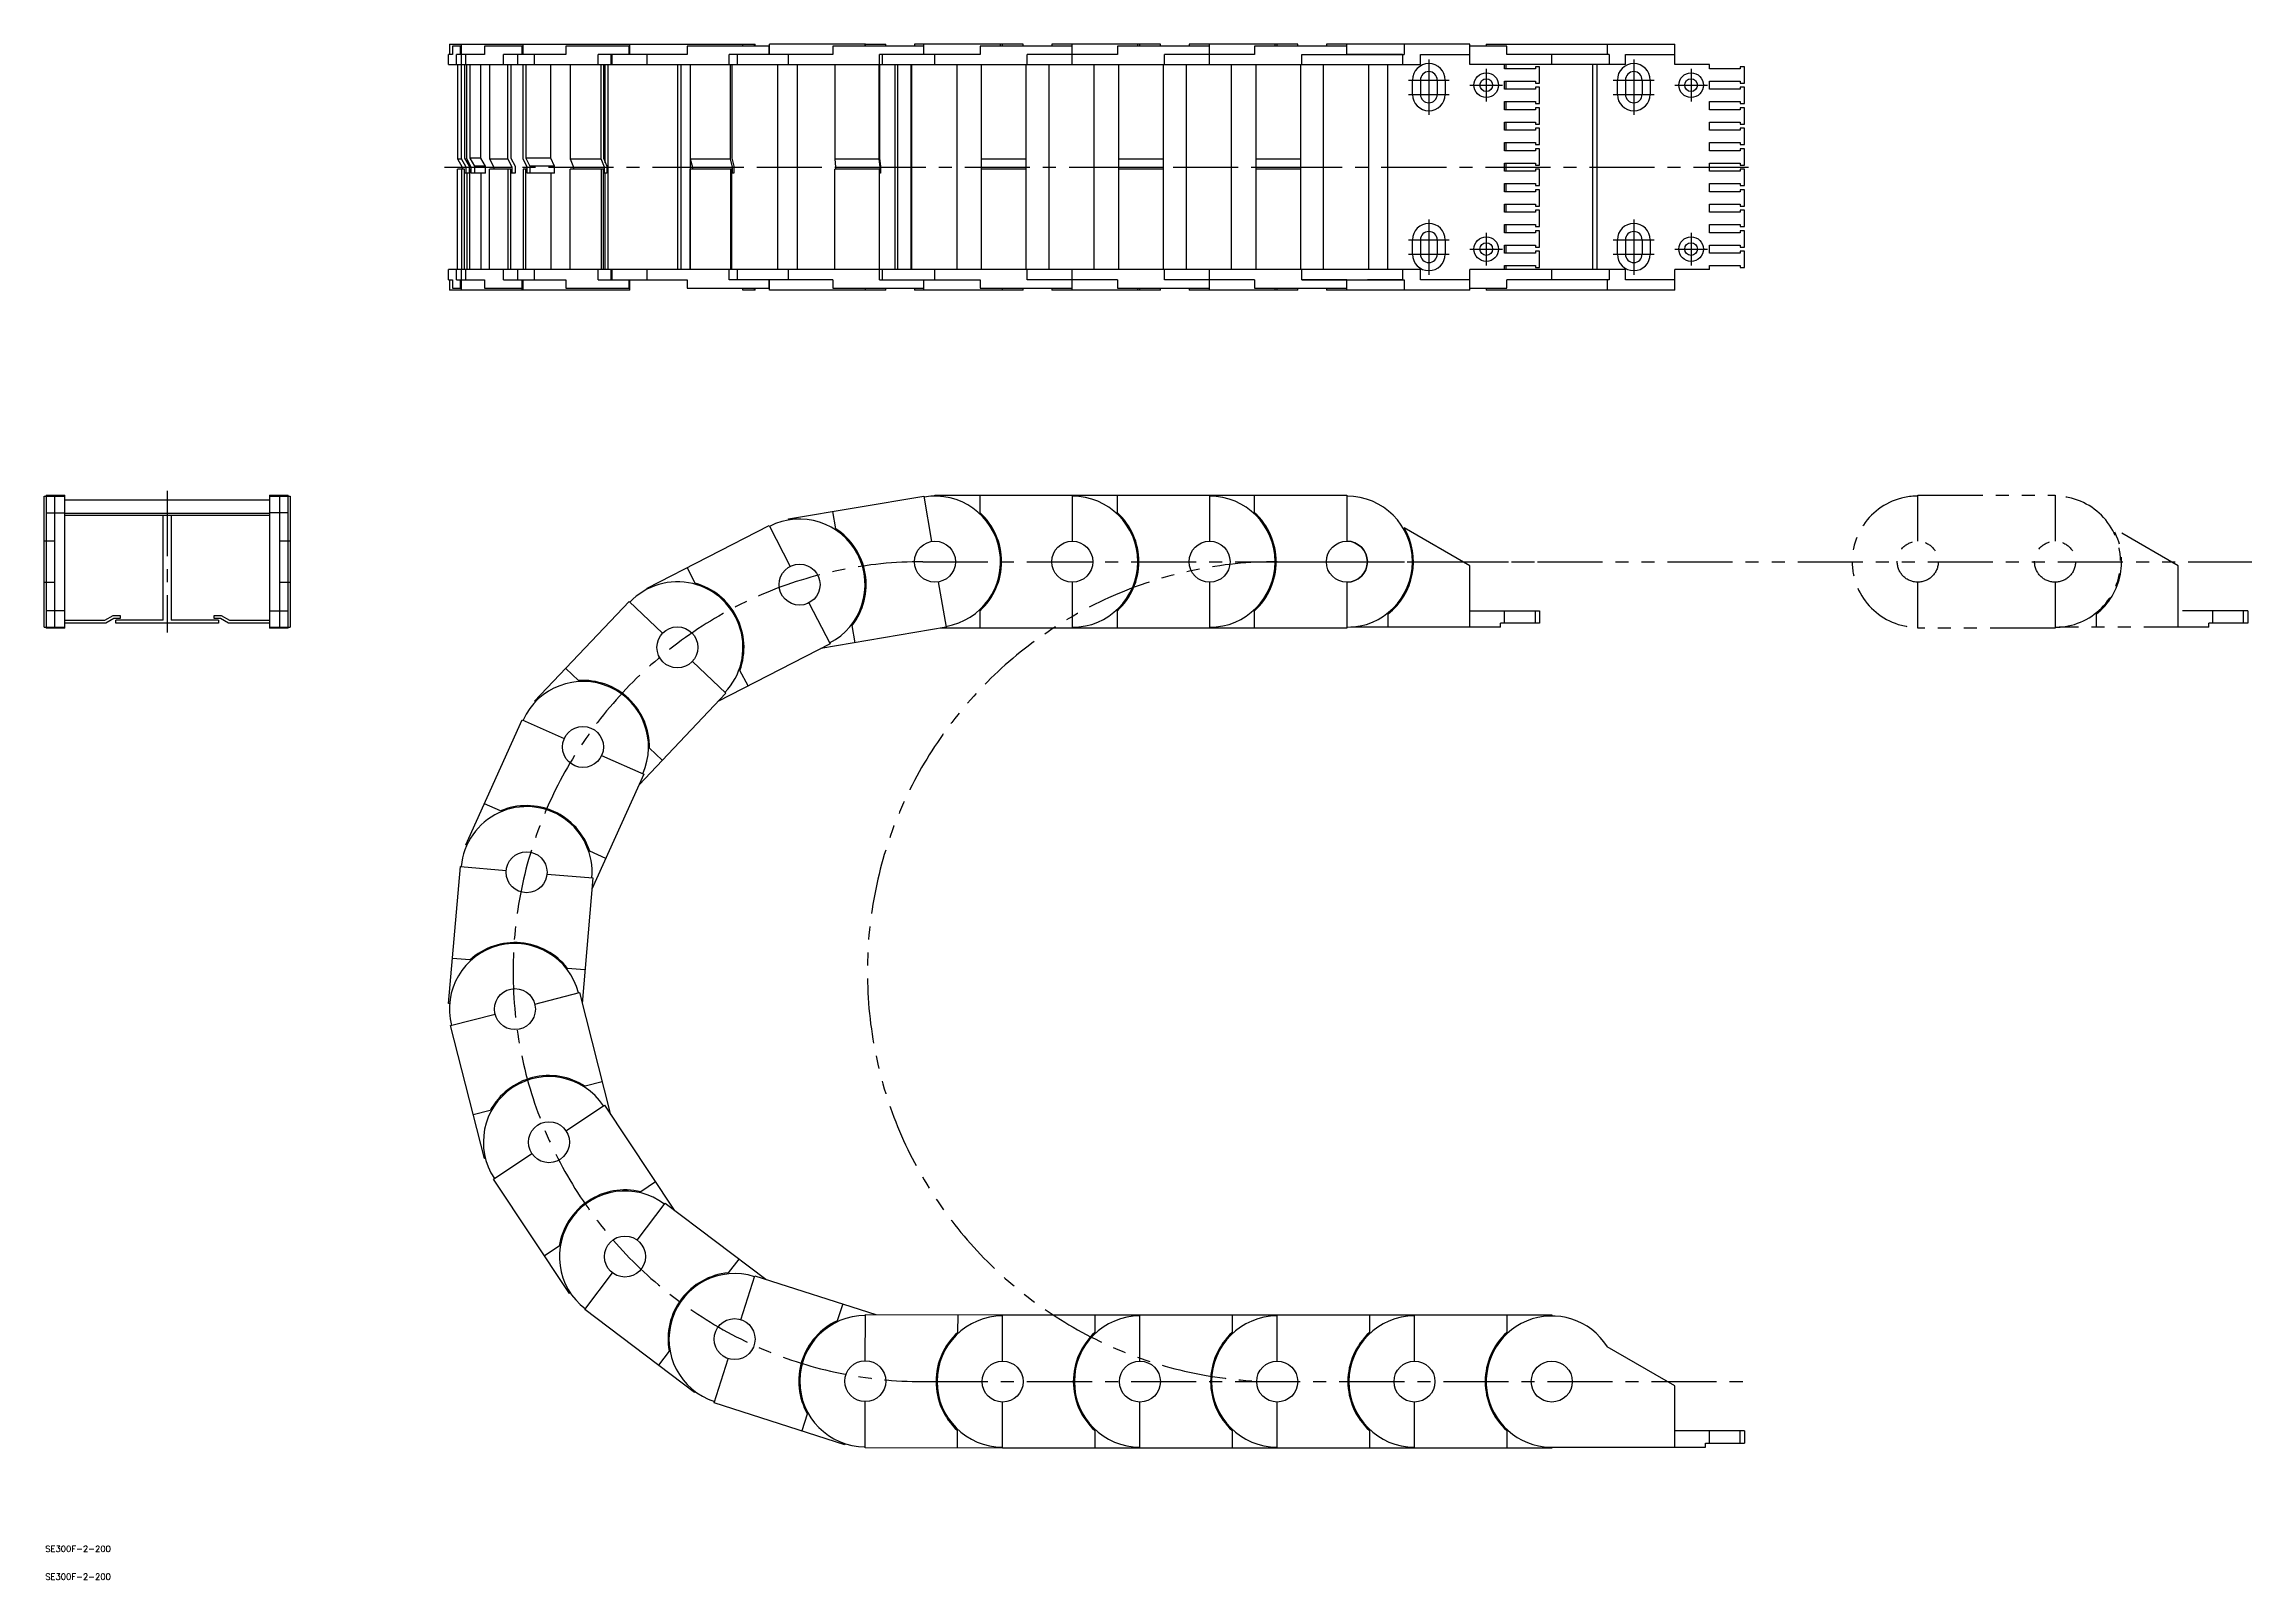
# Model space of a CAD drawing. Extents: x -197 to 880, y -629 to 120.
import ezdxf

# ---------------------------------------------------------------- set-up
doc = ezdxf.new("R2010")
doc.units = 0
doc.linetypes.add('CENTER', pattern=[50.8, 31.75, -6.35, 6.35, -6.35])
doc.linetypes.add('PHANTOM', pattern=[63.5, 31.75, -6.35, 6.35, -6.35, 6.35, -6.35])
doc.layers.get('0').update_dxf_attribs({"linetype": 'CONTINUOUS'})
doc.layers.add('CENTER', color=1, linetype='CONTINUOUS')
doc.styles.get("Standard").update_dxf_attribs({"font": 'txt.shx', "height": 3, "bigfont": 'bigfont.shx'})

# ---------------------------------------------------------------- blocks, each defined once
blk = doc.blocks.new('*U2')
at = {"color": 7, "linetype": 'CONTINUOUS'}
blk.add_text('SE300F-2-200', height=3, dxfattribs=at).set_placement((-196.8, -629.2))
blk = doc.blocks.new('*U3')
at = {"color": 7, "linetype": 'CONTINUOUS'}
blk.add_text('SE300F-2-200', height=3, dxfattribs=at).set_placement((-196.8, -615.6))

msp = doc.modelspace()

# ---------------------------------------------------------------- linework, layer by layer
at = {"color": 7, "linetype": 'CONTINUOUS'}
for p, q in [((0.4, 120), (0.4, 115)), ((0.4, 120), (149.6, 120)), ((1.9, 119), (1.9, 115)), ((6.3, 119), (1.9, 119)), ((5.8, 115), (5.8, 119)), ((6.3, 115), (6.3, 120)), ((36.4, 119), (17.5, 119)), ((17.5, 119), (17.5, 115)), ((36, 115), (36, 119)), ((36.4, 115), (36.4, 120)), ((57.2, 119), (57.2, 115)), ((88.5, 119), (57.2, 119)), ((75.6, 120), (75.6, 120)), ((88.2, 115), (88.2, 119)), ((88.5, 115), (88.5, 120)), ((156.7, 119), (116.4, 119)), ((116.4, 119), (116.4, 115)), ((143.7, 119), (143.7, 120)), ((149.3, 119), (149.3, 120)), ((149.6, 119), (149.6, 120)), ((156.4, 115), (156.4, 119)), ((156.7, 115), (156.7, 120)), ((203.3, 120), (156.7, 120)), ((232, 119), (187.6, 119)), ((187.6, 119), (187.6, 115)), ((203.3, 119), (203.3, 120)), ((203.5, 120), (203.3, 120)), ((203.5, 120), (213.4, 120)), ((203.5, 119), (203.5, 120)), ((213.4, 119), (213.4, 120)), ((280.4, 120), (227.4, 120)), ((227.4, 120), (227.4, 119)), ((232, 115), (232, 120)), ((269.4, 120), (232, 120)), ((232, 115), (232, 119)), ((259.4, 119), (259.4, 115)), ((304.4, 119), (259.4, 119)), ((269.4, 119), (269.4, 120)), ((270.4, 119), (270.4, 120)), ((280.4, 119), (280.4, 120)), ((347.4, 120), (294.4, 120)), ((294.4, 120), (294.4, 119)), ((304.4, 110), (304.4, 120)), ((326.4, 119), (326.4, 115)), ((371.4, 119), (326.4, 119)), ((336.4, 119), (336.4, 120)), ((337.4, 119), (337.4, 120)), ((347.4, 119), (347.4, 120)), ((361.4, 120), (361.4, 119)), ((414.4, 120), (361.4, 120)), ((371.4, 110), (371.4, 120)), ((438.4, 119), (393.4, 119)), ((393.4, 119), (393.4, 115)), ((403.4, 119), (403.4, 120)), ((404.4, 119), (404.4, 120)), ((414.4, 119), (414.4, 120)), ((466.4, 120), (428.4, 120)), ((428.4, 120), (428.4, 119)), ((438.4, 119), (438.4, 120)), ((438.4, 115), (438.4, 119)), ((466.4, 120), (466.4, 115)), ((498.4, 120), (466.4, 120)), ((498.4, 110), (498.4, 120)), ((516.4, 119), (498.4, 119)), ((506.4, 120), (598.4, 120)), ((506.4, 120), (506.4, 119)), ((516.4, 115), (516.4, 119)), ((565.5, 120), (565.5, 115)), ((598.4, 110), (598.4, 120)), ((0, 110), (0, 115)), ((1.9, 115), (0, 115)), ((0, 110), (474.4, 110)), ((3.9, 110), (3.9, 115)), ((17.5, 115), (3.9, 115)), ((4.4, 110), (4.4, 64)), ((6.1, 115), (6.1, 110)), ((6.3, 64), (6.3, 110)), ((7.8, 110), (7.8, 64.4)), ((8.5, 110), (8.5, 115)), ((8.9, 64), (8.9, 110)), ((10.4, 110), (10.4, 64.4)), ((15.8, 64.4), (15.8, 110)), ((20, 110), (20, 64)), ((57.2, 115), (26.9, 115)), ((26.9, 110), (26.9, 115)), ((29, 64), (29, 110)), ((30.4, 110), (30.4, 64.4)), ((33.6, 115), (33.6, 110)), ((36.5, 64), (36.5, 110)), ((37.7, 110), (37.7, 64.4)), ((42, 110), (42, 115)), ((49.9, 64.4), (49.9, 110)), ((59.3, 110), (59.3, 64)), ((73, 110), (73, 115)), ((116.4, 115), (73, 115)), ((74.5, 64), (74.5, 110)), ((75.6, 110), (75.6, 64.4)), ((76.5, 62.1), (76.5, 110)), ((77.8, 110), (77.8, 10)), ((79.2, 115), (79.2, 110)), ((79.7, 115), (79.7, 110)), ((96.9, 110), (96.9, 115)), ((111.9, 10), (111.9, 110)), ((113.3, 110), (113.3, 10)), ((118, 110), (118, 10)), ((118, 110), (118, 64)), ((187.6, 115), (136.9, 115)), ((136.9, 110), (136.9, 115)), ((137.6, 64), (137.6, 110)), ((138.3, 110), (138.3, 64.4)), ((140.8, 115), (140.8, 110)), ((160.7, 10), (160.7, 110)), ((165.9, 110), (165.9, 115)), ((170.2, 110), (170.2, 10)), ((188.5, 110), (188.5, 64)), ((210.2, 64), (210.2, 110)), ((210.3, 110), (210.3, 115)), ((259.4, 115), (210.3, 115)), ((210.4, 110), (210.4, 64.4)), ((211.7, 115), (211.7, 110)), ((218, 10), (218, 110)), ((219.1, 110), (219.1, 10)), ((225.8, 64), (225.8, 110)), ((225.8, 110), (225.8, 64.4)), ((225.9, 110), (225.9, 10)), ((226, 110), (226, 10)), ((237.4, 110), (237.4, 115)), ((248, 110), (248, 10)), ((259.9, 110), (259.9, 10)), ((281.9, 10), (281.9, 110)), ((326.4, 115), (282.4, 115)), ((282.4, 110), (282.4, 115)), ((292.9, 110), (292.9, 10)), ((314.9, 110), (314.9, 10)), ((326.9, 110), (326.9, 10)), ((348.9, 10), (348.9, 110)), ((349.4, 110), (349.4, 115)), ((393.4, 115), (349.4, 115)), ((359.9, 110), (359.9, 10)), ((381.9, 110), (381.9, 10)), ((393.9, 110), (393.9, 10)), ((415.9, 10), (415.9, 110)), ((416.4, 115), (448.4, 115)), ((416.4, 110), (416.4, 115)), ((426.9, 110), (426.9, 10)), ((465.5, 115), (438.4, 115)), ((448.4, 115), (466.4, 115)), ((448.4, 115), (448.4, 115)), ((448.9, 110), (448.9, 10)), ((458.4, 10), (458.4, 110)), ((465.5, 115), (465.5, 110)), ((474.4, 115), (498.4, 115)), ((474.4, 110), (474.4, 115)), ((574.4, 110), (498.4, 110)), ((515.4, 108), (515.4, 110)), ((530.4, 108), (515.4, 108)), ((515.9, 110), (515.9, 108)), ((566.4, 115), (516.4, 115)), ((532.4, 109), (530.4, 109)), ((530.4, 109), (530.4, 108)), ((532.4, 101), (532.4, 109)), ((538.4, 110), (538.4, 115)), ((558.4, 10), (558.4, 110)), ((560.3, 110), (560.3, 10)), ((566.4, 115), (566.4, 110)), ((574.4, 115), (598.4, 115)), ((574.4, 110), (574.4, 115)), ((615.4, 110), (598.4, 110)), ((615.4, 108), (615.4, 110)), ((630.4, 108), (615.4, 108)), ((632.4, 109), (630.4, 109)), ((630.4, 109), (630.4, 108)), ((632.4, 101), (632.4, 109)), ((470.4, 95.5), (470.4, 102.5)), ((474.3, 102.5), (474.3, 95.5)), ((482.5, 102.5), (482.5, 95.5)), ((486.4, 102.5), (486.4, 95.5)), ((515.4, 102), (530.4, 102)), ((515.4, 98), (515.4, 102)), ((530.4, 98), (515.4, 98)), ((515.9, 102), (515.9, 98)), ((530.4, 102), (530.4, 101)), ((530.4, 101), (532.4, 101)), ((532.4, 99), (530.4, 99)), ((530.4, 99), (530.4, 98)), ((532.4, 91), (532.4, 99)), ((570.4, 95.5), (570.4, 102.5)), ((574.3, 102.5), (574.3, 95.5)), ((582.5, 102.5), (582.5, 95.5)), ((586.4, 102.5), (586.4, 95.5)), ((615.4, 102), (630.4, 102)), ((615.4, 98), (615.4, 102)), ((630.4, 98), (615.4, 98)), ((630.4, 102), (630.4, 101)), ((630.4, 101), (632.4, 101)), ((632.4, 99), (630.4, 99)), ((630.4, 99), (630.4, 98)), ((632.4, 91), (632.4, 99)), ((515.4, 88), (515.4, 92)), ((515.4, 92), (530.4, 92)), ((530.4, 88), (515.4, 88)), ((515.9, 92), (515.9, 88)), ((530.4, 92), (530.4, 91)), ((530.4, 91), (532.4, 91)), ((530.4, 89), (530.4, 88)), ((532.4, 89), (530.4, 89)), ((532.4, 81), (532.4, 89)), ((615.4, 88), (615.4, 92)), ((615.4, 92), (630.4, 92)), ((630.4, 88), (615.4, 88)), ((630.4, 92), (630.4, 91)), ((630.4, 91), (632.4, 91)), ((630.4, 89), (630.4, 88)), ((632.4, 89), (630.4, 89)), ((632.4, 81), (632.4, 89)), ((515.4, 78), (515.4, 82)), ((515.4, 82), (530.4, 82)), ((530.4, 78), (515.4, 78)), ((515.9, 82), (515.9, 78)), ((530.4, 82), (530.4, 81)), ((530.4, 81), (532.4, 81)), ((530.4, 79), (530.4, 78)), ((532.4, 79), (530.4, 79)), ((532.4, 71), (532.4, 79)), ((615.4, 78), (615.4, 82)), ((615.4, 82), (630.4, 82)), ((630.4, 78), (615.4, 78)), ((630.4, 82), (630.4, 81)), ((630.4, 81), (632.4, 81)), ((630.4, 79), (630.4, 78)), ((632.4, 79), (630.4, 79)), ((632.4, 71), (632.4, 79)), ((515.4, 68), (515.4, 72)), ((515.4, 72), (530.4, 72)), ((530.4, 68), (515.4, 68)), ((515.9, 72), (515.9, 68)), ((530.4, 72), (530.4, 71)), ((530.4, 71), (532.4, 71)), ((532.4, 69), (530.4, 69)), ((530.4, 69), (530.4, 68)), ((532.4, 61), (532.4, 69)), ((615.4, 68), (615.4, 72)), ((615.4, 72), (630.4, 72)), ((630.4, 68), (615.4, 68)), ((630.4, 72), (630.4, 71)), ((630.4, 71), (632.4, 71)), ((632.4, 69), (630.4, 69)), ((630.4, 69), (630.4, 68)), ((632.4, 61), (632.4, 69)), ((4.4, 64), (6.7, 60)), ((4.4, 64), (6.3, 64)), ((4.4, 10), (4.4, 59)), ((7.8, 59), (4.4, 59)), ((8.6, 60), (6.3, 64)), ((6.3, 59), (6.3, 10)), ((6.7, 60), (8.6, 60)), ((6.7, 60), (6.7, 59)), ((7.8, 64.4), (10.1, 60.4)), ((7.8, 10), (7.8, 59)), ((10.1, 57), (7.8, 57)), ((8.6, 57), (8.6, 60)), ((11.1, 60), (8.9, 64)), ((8.9, 57), (8.9, 10)), ((10.1, 60.4), (10.1, 57)), ((10.1, 59), (11.1, 59)), ((10.4, 64.4), (12.6, 60.4)), ((15.8, 64.4), (10.4, 64.4)), ((10.4, 10), (10.4, 59)), ((11.1, 57), (11.1, 60)), ((18, 57), (11.1, 57)), ((12.6, 60.4), (12.6, 57)), ((18, 60.4), (12.6, 60.4)), ((18, 60.4), (15.8, 64.4)), ((15.8, 57), (15.8, 10)), ((18, 57), (18, 60.4)), ((20, 64), (22.1, 60)), ((20, 64), (29, 64)), ((20, 10), (20, 59)), ((30.4, 59), (20, 59)), ((22.1, 60), (31.1, 60)), ((22.1, 60), (22.1, 59)), ((31.1, 60), (29, 64)), ((29, 59), (29, 10)), ((30.4, 64.4), (32.5, 60.4)), ((30.4, 10), (30.4, 59)), ((32.5, 57), (30.4, 57)), ((31.1, 57), (31.1, 60)), ((32.5, 60.4), (32.5, 57)), ((38.4, 60), (36.5, 64)), ((36.5, 59), (36.5, 10)), ((38.4, 59), (36.5, 59)), ((49.9, 64.4), (37.7, 64.4)), ((37.7, 64.4), (39.7, 60.4)), ((37.7, 10), (37.7, 59)), ((38.4, 57), (38.4, 60)), ((51.8, 57), (38.4, 57)), ((39.7, 60.4), (39.7, 57)), ((51.8, 60.4), (39.7, 60.4)), ((51.8, 60.4), (49.9, 64.4)), ((49.9, 57), (49.9, 10)), ((51.8, 57), (51.8, 60.4)), ((59.3, 64), (61, 60)), ((59.3, 64), (74.5, 64)), ((59.3, 10), (59.3, 59)), ((75.6, 59), (59.3, 59)), ((61, 60), (76.2, 60)), ((61, 60), (61, 59)), ((76.2, 60), (74.5, 64)), ((74.5, 59), (74.5, 10)), ((75.6, 64.4), (77.2, 60.4)), ((75.6, 10), (75.6, 59)), ((77.2, 57), (75.6, 57)), ((76.2, 57), (76.2, 60)), ((76.5, 10), (76.5, 57)), ((77.2, 60.4), (77.2, 57)), ((118, 64), (119.1, 60)), ((118, 64), (137.6, 64)), ((138.3, 59), (118, 59)), ((118, 10), (118, 59)), ((119.1, 60), (138.6, 60)), ((119.1, 60), (119.1, 59)), ((138.6, 60), (137.6, 64)), ((137.6, 59), (137.6, 10)), ((138.3, 64.4), (139.3, 60.4)), ((138.3, 10), (138.3, 59)), ((139.3, 57), (138.3, 57)), ((138.6, 57), (138.6, 60)), ((139.3, 60.4), (139.3, 57)), ((188.5, 64), (188.9, 60)), ((188.5, 64), (210.2, 64)), ((188.5, 10), (188.5, 59)), ((210.4, 59), (188.5, 59)), ((188.9, 60), (210.6, 60)), ((188.9, 60), (188.9, 59)), ((210.6, 60), (210.2, 64)), ((210.2, 59), (210.2, 10)), ((210.4, 64.4), (210.8, 60.4)), ((210.4, 10), (210.4, 59)), ((210.8, 57), (210.4, 57)), ((210.6, 57), (210.6, 60)), ((210.8, 60.4), (210.8, 57)), ((225.8, 64.4), (225.8, 60.4)), ((225.9, 64.4), (225.8, 64.4)), ((225.8, 60), (225.8, 64)), ((225.8, 60.4), (225.8, 57)), ((225.9, 60.4), (225.8, 60.4)), ((225.8, 57), (225.8, 60)), ((225.8, 10), (225.8, 59)), ((225.8, 59), (225.8, 10)), ((225.8, 59), (225.8, 59)), ((225.8, 59), (225.8, 59)), ((225.8, 57), (225.8, 57)), ((225.9, 57), (225.8, 57)), ((259.9, 64), (281.9, 64)), ((259.9, 60), (281.9, 60)), ((281.9, 59), (259.9, 59)), ((326.9, 64), (348.9, 64)), ((326.9, 60), (348.9, 60)), ((348.9, 59), (326.9, 59)), ((393.9, 64), (415.9, 64)), ((393.9, 60), (415.9, 60)), ((415.9, 59), (393.9, 59)), ((515.4, 58), (515.4, 62)), ((515.4, 62), (530.4, 62)), ((530.4, 58), (515.4, 58)), ((515.9, 62), (515.9, 58)), ((530.4, 62), (530.4, 61)), ((530.4, 61), (532.4, 61)), ((532.4, 59), (530.4, 59)), ((530.4, 59), (530.4, 58)), ((532.4, 51), (532.4, 59)), ((615.4, 58), (615.4, 62)), ((615.4, 62), (630.4, 62)), ((630.4, 58), (615.4, 58)), ((630.4, 62), (630.4, 61)), ((630.4, 61), (632.4, 61)), ((632.4, 59), (630.4, 59)), ((630.4, 59), (630.4, 58)), ((632.4, 51), (632.4, 59)), ((515.4, 48), (515.4, 52)), ((515.4, 52), (530.4, 52)), ((530.4, 48), (515.4, 48)), ((515.9, 52), (515.9, 48)), ((530.4, 52), (530.4, 51)), ((530.4, 51), (532.4, 51)), ((530.4, 49), (530.4, 48)), ((532.4, 49), (530.4, 49)), ((532.4, 41), (532.4, 49)), ((615.4, 48), (615.4, 52)), ((615.4, 52), (630.4, 52)), ((630.4, 48), (615.4, 48)), ((630.4, 52), (630.4, 51)), ((630.4, 51), (632.4, 51)), ((630.4, 49), (630.4, 48)), ((632.4, 49), (630.4, 49)), ((632.4, 41), (632.4, 49)), ((515.4, 38), (515.4, 42)), ((515.4, 42), (530.4, 42)), ((530.4, 38), (515.4, 38)), ((515.9, 42), (515.9, 38)), ((530.4, 42), (530.4, 41)), ((530.4, 41), (532.4, 41)), ((530.4, 39), (530.4, 38)), ((532.4, 39), (530.4, 39)), ((532.4, 31), (532.4, 39)), ((615.4, 38), (615.4, 42)), ((615.4, 42), (630.4, 42)), ((630.4, 38), (615.4, 38)), ((630.4, 42), (630.4, 41)), ((630.4, 41), (632.4, 41)), ((630.4, 39), (630.4, 38)), ((632.4, 39), (630.4, 39)), ((632.4, 31), (632.4, 39)), ((470.4, 17.5), (470.4, 24.5)), ((474.3, 24.5), (474.3, 17.5)), ((482.5, 24.5), (482.5, 17.5)), ((486.4, 24.5), (486.4, 17.5)), ((515.4, 28), (515.4, 32)), ((515.4, 32), (530.4, 32)), ((530.4, 28), (515.4, 28)), ((515.4, 22), (530.4, 22)), ((515.4, 18), (515.4, 22)), ((515.9, 32), (515.9, 28)), ((515.9, 22), (515.9, 18)), ((530.4, 32), (530.4, 31)), ((530.4, 31), (532.4, 31)), ((532.4, 29), (530.4, 29)), ((530.4, 29), (530.4, 28)), ((530.4, 22), (530.4, 21)), ((532.4, 21), (532.4, 29)), ((570.4, 17.5), (570.4, 24.5)), ((574.3, 24.5), (574.3, 17.5)), ((582.5, 24.5), (582.5, 17.5)), ((586.4, 24.5), (586.4, 17.5)), ((615.4, 28), (615.4, 32)), ((615.4, 32), (630.4, 32)), ((630.4, 28), (615.4, 28)), ((615.4, 22), (630.4, 22)), ((615.4, 18), (615.4, 22)), ((630.4, 32), (630.4, 31)), ((630.4, 31), (632.4, 31)), ((632.4, 29), (630.4, 29)), ((630.4, 29), (630.4, 28)), ((630.4, 22), (630.4, 21)), ((632.4, 21), (632.4, 29)), ((530.4, 18), (515.4, 18)), ((515.4, 12), (530.4, 12)), ((515.4, 10), (515.4, 12)), ((515.9, 12), (515.9, 10)), ((530.4, 21), (532.4, 21)), ((532.4, 19), (530.4, 19)), ((530.4, 19), (530.4, 18)), ((530.4, 12), (530.4, 11)), ((530.4, 11), (532.4, 11)), ((532.4, 11), (532.4, 19)), ((630.4, 18), (615.4, 18)), ((615.4, 12), (630.4, 12)), ((615.4, 10), (615.4, 12)), ((630.4, 21), (632.4, 21)), ((632.4, 19), (630.4, 19)), ((630.4, 19), (630.4, 18)), ((630.4, 12), (630.4, 11)), ((630.4, 11), (632.4, 11)), ((632.4, 11), (632.4, 19)), ((0, 5), (0, 10)), ((474.4, 10), (0, 10)), ((0, 5), (1.9, 5)), ((0.4, 5), (0.4, 0)), ((88.5, 0), (0.4, 0)), ((1.9, 5), (1.9, 1)), ((1.9, 1), (6.3, 1)), ((3.9, 5), (3.9, 10)), ((3.9, 5), (17.5, 5)), ((5.8, 1), (5.8, 5)), ((6.1, 10), (6.1, 5)), ((6.3, 1), (6.3, 5)), ((6.3, 0), (6.3, 1)), ((8.5, 5), (8.5, 10)), ((17.5, 5), (17.5, 1)), ((17.5, 1), (36, 1)), ((26.9, 5), (26.9, 10)), ((26.9, 5), (57.2, 5)), ((33.6, 10), (33.6, 5)), ((36, 0), (36, 5)), ((36.4, 0), (36.4, 5)), ((42, 5), (42, 10)), ((57.2, 5), (57.2, 1)), ((57.2, 1), (88.5, 1)), ((73, 5), (73, 10)), ((73, 5), (116.4, 5)), ((79.2, 10), (79.2, 5)), ((79.7, 10), (79.7, 5)), ((88.2, 1), (88.2, 5)), ((88.5, 0), (88.5, 5)), ((96.9, 5), (96.9, 10)), ((116.4, 5), (116.4, 1)), ((116.4, 1), (156.7, 1)), ((136.9, 5), (136.9, 10)), ((187.6, 5), (136.9, 5)), ((140.8, 10), (140.8, 5)), ((143.7, 0), (143.7, 1)), ((149.3, 0), (143.7, 0)), ((149.3, 0), (143.7, 0)), ((149.3, 0), (149.3, 1)), ((149.6, 0), (149.3, 0)), ((149.6, 0), (149.3, 0)), ((149.6, 0), (149.6, 1)), ((156.4, 1), (156.4, 5)), ((156.7, 0), (156.7, 5)), ((213.4, 0), (156.7, 0)), ((165.9, 5), (165.9, 10)), ((187.6, 5), (187.6, 1)), ((187.6, 1), (232, 1)), ((203.5, 0), (203.5, 1)), ((210.3, 5), (210.3, 10)), ((210.3, 5), (259.4, 5)), ((211.7, 10), (211.7, 5)), ((213.4, 0), (213.4, 1)), ((227.4, 1), (227.4, 0)), ((280.4, 0), (227.4, 0)), ((232, 1), (232, 5)), ((232, 1), (232, 5)), ((232, 0), (232, 1)), ((232, 1), (232, 1)), ((237.4, 5), (237.4, 10)), ((259.4, 5), (259.4, 1)), ((259.4, 1), (304.4, 1)), ((270.4, 0), (270.4, 1)), ((280.4, 0), (280.4, 1)), ((282.4, 5), (282.4, 10)), ((326.4, 5), (282.4, 5)), ((294.4, 1), (294.4, 0)), ((347.4, 0), (294.4, 0)), ((304.4, 0), (304.4, 10)), ((326.4, 5), (326.4, 1)), ((326.4, 1), (371.4, 1)), ((336.4, 0), (336.4, 1)), ((337.4, 0), (337.4, 1)), ((347.4, 0), (347.4, 1)), ((349.4, 5), (349.4, 10)), ((393.4, 5), (349.4, 5)), ((361.4, 1), (361.4, 0)), ((414.4, 0), (361.4, 0)), ((371.4, 0), (371.4, 10)), ((393.4, 5), (393.4, 1)), ((393.4, 1), (438.4, 1)), ((403.4, 0), (403.4, 1)), ((404.4, 0), (404.4, 1)), ((414.4, 0), (414.4, 1)), ((416.4, 5), (416.4, 10)), ((416.4, 5), (465.5, 5)), ((438.4, 5), (416.4, 5)), ((428.4, 1), (428.4, 0)), ((498.4, 0), (428.4, 0)), ((438.4, 0), (438.4, 5)), ((465.5, 5), (448.4, 5)), ((448.4, 5), (448.4, 5)), ((465.5, 10), (465.5, 5)), ((465.5, 5), (466.4, 5)), ((466.4, 5), (466.4, 0)), ((474.4, 5), (474.4, 10)), ((498.4, 5), (474.4, 5)), ((515.4, 10), (498.4, 10)), ((574.4, 10), (498.4, 10)), ((498.4, 0), (498.4, 10)), ((498.4, 1), (516.4, 1)), ((506.4, 1), (506.4, 0)), ((598.4, 0), (506.4, 0)), ((516.4, 1), (516.4, 5)), ((566.4, 5), (516.4, 5)), ((538.4, 5), (538.4, 10)), ((565.5, 5), (565.5, 0)), ((566.4, 10), (566.4, 5)), ((574.4, 5), (574.4, 10)), ((598.4, 5), (574.4, 5)), ((615.4, 10), (598.4, 10)), ((598.4, 0), (598.4, 10)), ((-197.3, -164.5), (-197.3, -100.5)), ((-197.3, -100.5), (-196.3, -100.5)), ((-196.3, -100), (-196.3, -165)), ((-196.3, -100), (-187.3, -100)), ((-196.3, -100.5), (-187.3, -100.5)), ((-192.3, -100), (-192.3, -165)), ((-192.3, -100.5), (-192.3, -164.5)), ((-192.3, -100.5), (-192.3, -100.5)), ((-187.3, -165), (-187.3, -100)), ((-87.3, -102.5), (-187.3, -102.5)), ((-87.3, -100), (-87.3, -165)), ((-87.3, -100), (-78.3, -100)), ((-87.3, -100.5), (-77.3, -100.5)), ((-82.3, -165), (-82.3, -100)), ((-82.3, -164.5), (-82.3, -100.5)), ((-82.3, -100.5), (-82.3, -100.5)), ((-78.3, -165), (-78.3, -100)), ((-77.3, -100.5), (-77.3, -164.5)), ((165.9, -111.6), (232, -100.5)), ((232, -100.5), (235.7, -122.6)), ((237.4, -100), (438.4, -100)), ((237.4, -100.5), (237.4, -100)), ((259.4, -108.6), (259.4, -100)), ((304.4, -100), (304.4, -122.5)), ((326.4, -108.6), (326.4, -100)), ((371.4, -100), (371.4, -122.5)), ((393.4, -108.6), (393.4, -100)), ((438.4, -100), (438.4, -122.5)), ((-196.3, -108.6), (-187.3, -108.6)), ((-87.3, -109), (-187.3, -109)), ((-87.3, -110), (-187.3, -110)), ((-139.3, -161), (-139.3, -110)), ((-135.3, -110), (-135.3, -161)), ((-78.3, -108.6), (-87.3, -108.6)), ((96.9, -145.4), (156.4, -114.8)), ((156.4, -114.8), (166.7, -134.8)), ((166, -112.1), (165.9, -111.6)), ((189, -116.4), (187.6, -108)), ((498.4, -134.5), (466.4, -116)), ((-192.3, -122.5), (-197.3, -122.5)), ((-192.3, -122.5), (-192.3, -122.5)), ((-77.3, -122.5), (-82.3, -122.5)), ((-82.3, -122.5), (-82.3, -122.5)), ((120.3, -143), (116.4, -135.3)), ((498.4, -164.5), (498.4, -134.5)), ((-197.3, -142.5), (-192.3, -142.5)), ((-192.3, -142.5), (-192.3, -142.5)), ((-82.3, -142.5), (-77.3, -142.5)), ((-82.3, -142.5), (-82.3, -142.5)), ((97.1, -145.9), (96.9, -145.4)), ((239, -142.4), (242.8, -164.5)), ((304.4, -142.5), (304.4, -165)), ((371.4, -142.5), (371.4, -165)), ((438.4, -142.5), (438.4, -165)), ((-187.3, -156.4), (-196.3, -156.4)), ((-187.3, -161), (-167.7, -161)), ((-167.7, -161), (-163.7, -158.7)), ((-163.3, -160.2), (-167.3, -162.5)), ((-163.7, -158.7), (-160.3, -158.7)), ((-160.3, -160.2), (-163.3, -160.2)), ((-139.3, -161), (-162.3, -161)), ((-162.3, -162.5), (-162.3, -161)), ((-160.3, -158.7), (-160.3, -160.2)), ((-112.3, -161), (-135.3, -161)), ((-114.3, -158.7), (-110.9, -158.7)), ((-114.3, -160.2), (-114.3, -158.7)), ((-111.3, -160.2), (-114.3, -160.2)), ((-112.3, -161), (-112.3, -162.5)), ((-107.3, -162.5), (-111.3, -160.2)), ((-110.9, -158.7), (-106.9, -161)), ((-106.9, -161), (-87.3, -161)), ((-87.3, -156.4), (-78.3, -156.4)), ((42, -200.5), (88.2, -151.9)), ((88.2, -151.9), (104.5, -167.4)), ((175.9, -152.6), (186.2, -172.6)), ((259.4, -165), (259.4, -156.4)), ((326.4, -165), (326.4, -156.4)), ((393.4, -165), (393.4, -156.4)), ((458.4, -158.1), (458.4, -164.5)), ((498.4, -156.5), (532.4, -156.5)), ((515.4, -162.5), (515.4, -156.5)), ((530.4, -162.5), (530.4, -156.5)), ((532.4, -156.5), (532.4, -162.5)), ((-197.3, -164.5), (-196.3, -164.5)), ((-196.3, -164.5), (-187.3, -164.5)), ((-187.3, -165), (-196.3, -165)), ((-192.3, -164.5), (-192.3, -164.5)), ((-167.3, -162.5), (-187.3, -162.5)), ((-112.3, -162.5), (-162.3, -162.5)), ((-87.3, -162.5), (-107.3, -162.5)), ((-87.3, -164.5), (-77.3, -164.5)), ((-78.3, -165), (-87.3, -165)), ((-82.3, -164.5), (-82.3, -164.5)), ((242.8, -164.5), (181.7, -174.9)), ((198.4, -172), (197, -163.6)), ((438.4, -165), (240.1, -165)), ((440.4, -164.5), (440.4, -164.4)), ((513.4, -164.5), (440.4, -164.5)), ((513.4, -164.5), (513.4, -162.5)), ((532.4, -162.5), (513.4, -162.5)), ((119, -181.2), (135.3, -196.7)), ((186.2, -172.6), (131.5, -200.7)), ((63.4, -190.5), (57.2, -184.6)), ((146.2, -193.1), (142.2, -185.5)), ((42.4, -200.9), (42, -200.5)), ((135.3, -196.7), (93, -241.3)), ((8.5, -270.7), (36, -209.6)), ((36, -209.6), (56.5, -218.8)), ((104.3, -229.3), (98.1, -223.4)), ((95.3, -236.2), (70, -292.3)), ((74.7, -227), (95.3, -236.2)), ((25.3, -254.1), (17.5, -250.6)), ((8.9, -270.9), (8.5, -270.7)), ((76.8, -277.3), (69, -273.8)), ((0, -348), (5.8, -281.2)), ((5.8, -281.2), (28.2, -283.2)), ((48.1, -284.9), (70.5, -286.8)), ((70.5, -286.8), (65.2, -348.1)), ((10.4, -326.8), (1.9, -326.1)), ((66.6, -331.6), (58.1, -330.9)), ((42.1, -348.3), (63.9, -342.7)), ((63.9, -342.7), (79.1, -402.3)), ((0.5, -348), (0, -348)), ((0.9, -358.8), (22.7, -353.3)), ((17.5, -423.7), (0.9, -358.8)), ((75, -386.3), (66.7, -388.4)), ((57.3, -410.1), (76.1, -397.7)), ((76.1, -397.7), (110.1, -448.9)), ((20.4, -400.3), (12.1, -402.4)), ((18, -423.6), (17.5, -423.7)), ((21.9, -433.7), (40.7, -421.2)), ((59.1, -489.5), (21.9, -433.7)), ((101, -435.1), (93.8, -439.9)), ((92.1, -463.5), (105.7, -445.5)), ((105.7, -445.5), (154.8, -482.6)), ((54, -466.4), (46.9, -471.1)), ((141.6, -472.7), (136.4, -479.5)), ((66.5, -497.4), (80.1, -479.4)), ((142.6, -502.3), (149.5, -480.9)), ((149.5, -480.9), (208.5, -499.8)), ((59.5, -489.2), (59.1, -489.5)), ((192.4, -494.6), (189.7, -502.8)), ((120, -537.8), (66.5, -497.4)), ((203.4, -522.3), (203.5, -499.8)), ((203.5, -499.8), (270.4, -500)), ((248.5, -499.9), (248.4, -508.5)), ((270.4, -522.5), (270.4, -500)), ((270.4, -500), (538.4, -500)), ((315.4, -500), (315.4, -508.6)), ((337.4, -522.5), (337.4, -500)), ((382.4, -500), (382.4, -508.6)), ((404.4, -522.5), (404.4, -500)), ((449.4, -500), (449.4, -508.6)), ((471.4, -522.5), (471.4, -500)), ((516.4, -500), (516.4, -508.6)), ((538.4, -500), (538.4, -500.5)), ((598.4, -534.5), (565.5, -515.5)), ((107.6, -517.7), (102.4, -524.5)), ((129.6, -542.8), (136.5, -521.4)), ((120.3, -537.4), (120, -537.8)), ((598.4, -564.5), (598.4, -534.5)), ((193.4, -563.3), (129.6, -542.8)), ((175.1, -548.4), (172.5, -556.5)), ((203.3, -564.8), (203.3, -542.3)), ((270.4, -565), (270.4, -542.5)), ((337.4, -565), (337.4, -542.5)), ((404.4, -565), (404.4, -542.5)), ((471.4, -565), (471.4, -542.5)), ((248.3, -556.4), (248.3, -564.9)), ((315.4, -556.4), (315.4, -565)), ((382.4, -556.4), (382.4, -565)), ((449.4, -556.4), (449.4, -565)), ((516.4, -556.4), (516.4, -565)), ((632.4, -556.5), (598.4, -556.5)), ((615.4, -562.5), (615.4, -556.5)), ((630.4, -562.5), (630.4, -556.5)), ((632.4, -556.5), (632.4, -562.5)), ((193.6, -562.8), (193.4, -563.3)), ((270.4, -565), (203.3, -564.8)), ((538.4, -565), (270.4, -565)), ((538.4, -564.5), (538.4, -565)), ((540.4, -564.4), (540.4, -564.5)), ((540.4, -564.5), (613.4, -564.5)), ((613.4, -564.5), (613.4, -562.5)), ((613.4, -562.5), (632.4, -562.5))]:
    msp.add_line(p, q, dxfattribs=at)
at = {"color": 3, "linetype": 'PHANTOM'}
for p, q in [((717, -100), (784, -100)), ((717, -122.5), (717, -100)), ((784, -100), (784, -122.5)), ((844, -134.5), (811.2, -115.5)), ((404.4, -132.5), (880, -132.5)), ((844, -164.5), (844, -134.5)), ((717, -165), (717, -142.5)), ((784, -142.5), (784, -165)), ((804, -158.1), (804, -164.5)), ((878, -156.5), (844, -156.5)), ((861, -162.5), (861, -156.5)), ((876, -162.5), (876, -156.5)), ((878, -156.5), (878, -162.5)), ((784, -165), (717, -165)), ((786, -164.5), (786, -164.4)), ((859, -164.5), (786, -164.5)), ((859, -164.5), (859, -162.5)), ((878, -162.5), (859, -162.5))]:
    msp.add_line(p, q, dxfattribs=at)
at = {"color": 7, "linetype": 'CONTINUOUS'}
for centre, radius in [((506.4, 100), 6), ((506.4, 100), 3.1), ((606.4, 100), 6), ((606.4, 100), 3.1), ((506.4, 20), 6), ((506.4, 20), 3.1), ((606.4, 20), 6), ((606.4, 20), 3.1), ((237.4, -132.5), 10), ((304.4, -132.5), 10), ((371.4, -132.5), 10), ((438.4, -132.5), 10), ((171.3, -143.7), 10), ((111.7, -174.3), 10), ((65.6, -222.9), 10), ((38.1, -284), 10), ((32.4, -350.8), 10), ((49, -415.7), 10), ((86.1, -471.5), 10), ((139.6, -511.8), 10), ((203.4, -532.3), 10), ((270.4, -532.5), 10), ((337.4, -532.5), 10), ((404.4, -532.5), 10), ((471.4, -532.5), 10), ((538.4, -532.5), 10)]:
    msp.add_circle(centre, radius, dxfattribs=at)
at = {"color": 3, "linetype": 'PHANTOM'}
for centre in [(717, -132.5), (784, -132.5)]:
    msp.add_circle(centre, 10, dxfattribs=at)
at = {"color": 7, "linetype": 'CONTINUOUS'}
for centre, radius, start, end in [((478.4, 102.5), 8, 0, 180), ((578.4, 102.5), 8, 0, 180), ((478.4, 102.5), 4.1, 0, 180), ((578.4, 102.5), 4.1, 0, 180), ((478.4, 95.5), 8, 180, 0), ((478.4, 95.5), 4.1, 180, 0), ((578.4, 95.5), 8, 180, 0), ((578.4, 95.5), 4.1, 180, 0), ((478.4, 24.5), 8, 0, 180), ((578.4, 24.5), 8, 0, 180), ((478.4, 24.5), 4.1, 0, 180), ((578.4, 24.5), 4.1, 0, 180), ((478.4, 17.5), 8, 180, 0), ((478.4, 17.5), 4.1, 180, 0), ((578.4, 17.5), 8, 180, 0), ((578.4, 17.5), 4.1, 180, 0), ((237.4, -132.5), 32, 279.5932, 99.5932), ((304.4, -132.5), 32, 270, 90), ((371.4, -132.5), 32, 270, 90), ((438.4, -132.5), 32, 270, 90), ((171.3, -143.7), 32, 297.2188, 117.2188), ((171.3, -143.7), 32.5, 322.1969, 56.9896), ((237.4, -132.5), 32.5, 312.6037, 47.3963), ((304.4, -132.5), 32.5, 312.6037, 47.3963), ((371.4, -132.5), 32.5, 312.6037, 47.3963), ((438.4, -132.5), 32.5, 307.9799, 30.4334), ((438.4, -132.5), 10, 270, 90), ((111.7, -174.3), 32, 316.5037, 136.5037), ((111.7, -174.3), 32.5, 339.8224, 74.6151), ((65.6, -222.9), 32, 335.7887, 155.7887), ((65.6, -222.9), 32.5, 359.1074, 93.9001), ((38.1, -284), 32, 355.0737, 175.0737), ((38.1, -284), 32.5, 18.3924, 113.1851), ((32.4, -350.8), 32, 14.3587, 194.3587), ((32.4, -350.8), 32.5, 37.6774, 132.4701), ((49, -415.7), 32, 33.6437, 213.6437), ((49, -415.7), 32.5, 56.9624, 151.7551), ((86.1, -471.5), 32.5, 76.2474, 171.04), ((86.1, -471.5), 32, 52.9287, 232.9287), ((139.6, -511.8), 32.5, 95.5324, 190.325), ((139.6, -511.8), 32, 72.2137, 252.2137), ((203.4, -532.3), 32.5, 114.8174, 209.61), ((203.4, -532.3), 32, 89.8392, 269.8392), ((270.4, -532.5), 32, 90, 270), ((337.4, -532.5), 32, 90, 270), ((404.4, -532.5), 32, 90, 270), ((471.4, -532.5), 32, 90, 270), ((538.4, -532.5), 32, 32.052, 273.5833), ((270.4, -532.5), 32.5, 132.4429, 227.2356), ((337.4, -532.5), 32.5, 132.6037, 227.3963), ((404.4, -532.5), 32.5, 132.6037, 227.3963), ((471.4, -532.5), 32.5, 132.6037, 227.3963), ((538.4, -532.5), 32.5, 132.6037, 227.3963)]:
    msp.add_arc(centre, radius, start, end, dxfattribs=at)
at = {"color": 3, "linetype": 'PHANTOM'}
for centre, radius, start, end in [((717, -132.5), 32, 90, 270), ((784, -132.5), 32, 270, 90), ((784, -132.5), 32.5, 307.9799, 30.4334), ((404.4, -332.5), 200, 90, 270)]:
    msp.add_arc(centre, radius, start, end, dxfattribs=at)
at = {"layer": 'CENTER', "color": 1, "linetype": 'CENTER'}
for p, q in [((478.4, 112.5), (478.4, 85.5)), ((506.4, 108), (506.4, 92)), ((578.4, 112.5), (578.4, 85.5)), ((606.4, 108), (606.4, 92)), ((468.4, 102.5), (488.4, 102.5)), ((498.4, 100), (514.4, 100)), ((568.4, 102.5), (588.4, 102.5)), ((598.4, 100), (614.4, 100)), ((468.4, 95.5), (488.4, 95.5)), ((568.4, 95.5), (588.4, 95.5)), ((-2, 60), (634.4, 60)), ((478.4, 34.5), (478.4, 7.5)), ((578.4, 34.5), (578.4, 7.5)), ((468.4, 24.5), (488.4, 24.5)), ((506.4, 28), (506.4, 12)), ((568.4, 24.5), (588.4, 24.5)), ((606.4, 28), (606.4, 12)), ((468.4, 17.5), (488.4, 17.5)), ((498.4, 20), (514.4, 20)), ((568.4, 17.5), (588.4, 17.5)), ((598.4, 20), (614.4, 20)), ((-137.3, -98), (-137.3, -167)), ((231.5, -132.5), (534.4, -132.5)), ((231.5, -532.5), (634.4, -532.5))]:
    msp.add_line(p, q, dxfattribs=at)
msp.add_arc((231.5, -332.5), 200, 90, 270, dxfattribs=at)

# ---------------------------------------------------------------- block references
at = {"color": 7, "linetype": 'CONTINUOUS'}
for name in ['*U3', '*U2']:
    msp.add_blockref(name, (0, 0), dxfattribs=at)

doc.saveas('drawing.dxf')
